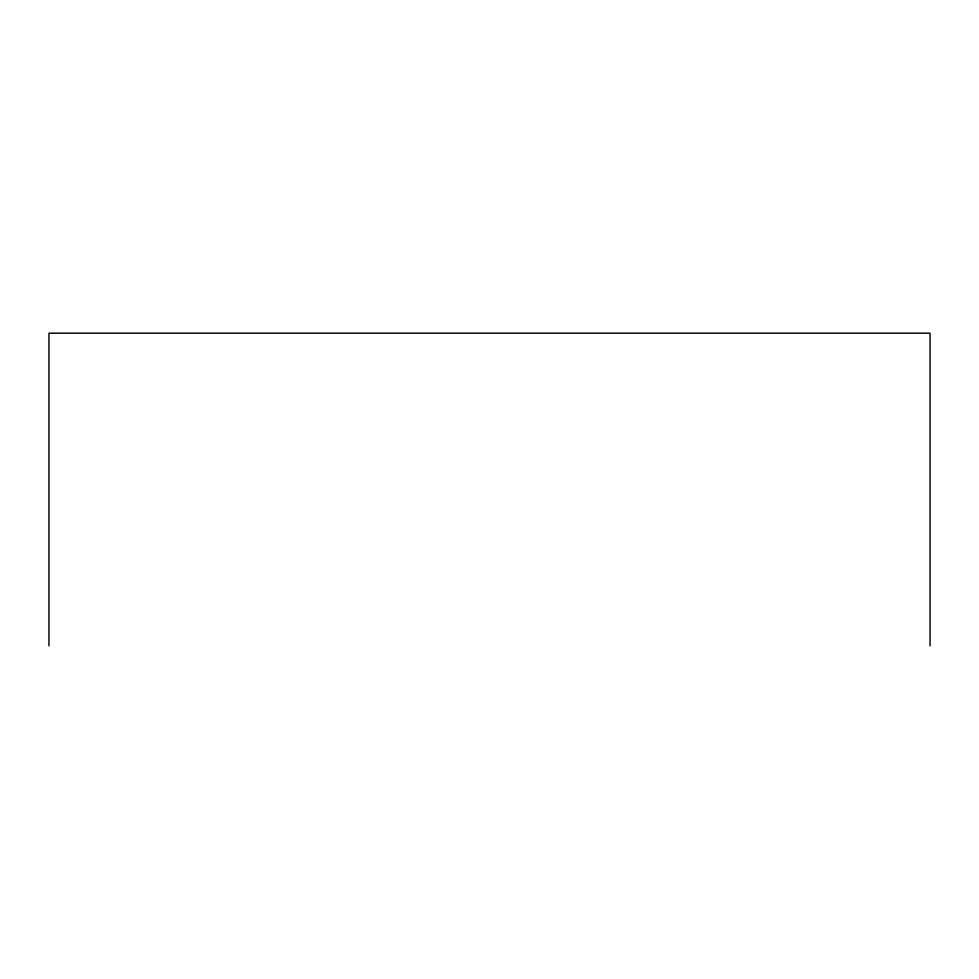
<?xml version="1.0" encoding="UTF-8"?>
<svg xmlns="http://www.w3.org/2000/svg" width="979" height="979" viewBox="0 0 979 979"><rect width="100%" height="100%" fill="white"/><g stroke="black" fill="none" stroke-linecap="round" stroke-linejoin="round"><path stroke-width="1.47" d="M930.05 645.81L930.05 333.19L48.95 333.19L48.95 645.81"/></g></svg>
